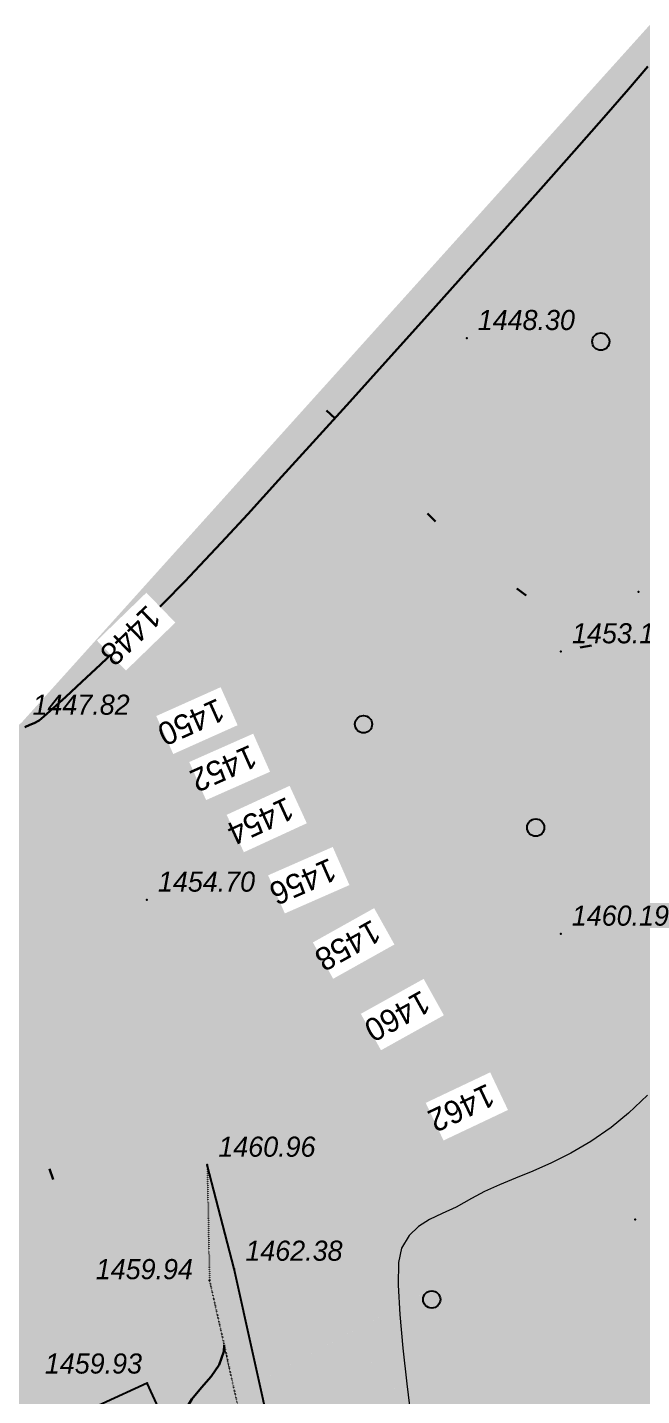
# Model space of a CAD drawing. Header units: millimetres. Extents: x 474337 to 1180020, y 4124662 to 4776603.
# Drawn here: x 631143 to 657892, y 4352221 to 4411738 of the extents above; entities that cross this region are included whole.
import ezdxf

# ---------------------------------------------------------------- set-up
doc = ezdxf.new("R2010")
doc.units = ezdxf.units.MM
doc.header["$PDMODE"] = 32
doc.header["$PDSIZE"] = 0.33
doc.linetypes.add('Контура низ откосов  Штриховая 0.1-0.5 - - - - - - -', pattern=[0.6, 0.1, -0.5])
for name, color, linetype in [('(004) Точки рельефа', 7, 'Continuous'), ('(007) Здания', 7, 'Continuous'), ('(031) Горизонтали', 42, 'Continuous'), ('(035) Откосы', 7, 'Continuous'), ('(038) Деревья', 7, 'Continuous')]:
    doc.layers.add(name, color=color, linetype=linetype)
doc.layers.add('(032) Горизонтали утолщенные', color=32, linetype='Continuous', lineweight=30)
doc.layers.add('(042) Бергштрих11', color=32, linetype='Continuous', lineweight=30)
doc.styles.add('D-431', font='')
doc.styles.add('P-131', font='')
doc.styles.get('D-431').set_extended_font_data('D431', italic=True)
doc.styles.get('P-131').set_extended_font_data('P131')
doc.linetypes.add('ОТКОСЫ_НЕУКР1', pattern='A,0.5,["|",Standard,S=-1.2,R=0,X=0,Y=1.2],1,["|",Standard,S=-0.5,R=0,X=0,Y=0.5],0.5', length=2)

# ---------------------------------------------------------------- blocks, each defined once
blk = doc.blocks.new('d')
at = {"layer": '(038) Деревья'}
blk.add_ellipse((0, 0), major_axis=(0.265, 0.265), ratio=1, start_param=5.497787, end_param=11.780972, dxfattribs=at)

msp = doc.modelspace()

# ---------------------------------------------------------------- hatches: boundary and pattern name
at = {"lineweight": 30}
h = msp.add_hatch(color=74, dxfattribs=at)
h.dxf.hatch_style = 1
h.paths.add_polyline_path([(633175, 4349371), (632445, 4350958), (636357, 4352757), (637141, 4351054), (640648, 4352543), (648947, 4356956), (669587, 4356956), (677876, 4361936), (686916, 4370366), (689024, 4372969), (689326, 4374683), (688120, 4377668), (687868, 4380547), (691128, 4386945), (699101, 4396791), (709954, 4406912), (729810, 4426767), (742406, 4440276), (758684, 4456553), (772811, 4469273), (783394, 4478802), (785866, 4481107), (794074, 4490889), (799709, 4497372), (803431, 4500076), (805225, 4502291), (806413, 4502565), (810168, 4501629), (811415, 4501716), (813289, 4504601), (813465, 4507957), (812972, 4511068), (818452, 4519193), (823656, 4525620), (832236, 4532567), (844049, 4539949), (853922, 4545649), (876870, 4557851), (908020, 4557851), (917859, 4544794), (924047, 4575388), (935917, 4597951), (965442, 4643567), (925088, 4624056), (916353, 4619712), (892616, 4615150), (870021, 4612401), (847687, 4604139), (831189, 4600503), (795360, 4594192), (785632, 4597934), (778244, 4576750), (768574, 4559771), (754716, 4534815), (737097, 4503664), (720556, 4477258), (698516, 4449781), (678903, 4431955), (663271, 4417420), (630887, 4381491), (612878, 4367449), (597764, 4350308), (601698, 4342800), (603635, 4339695), (581991, 4325721), (577817, 4320688), (569860, 4303729), (566258, 4292434), (567003, 4287025), (569794, 4277604), (568791, 4289068), (570228, 4292149), (573306, 4295568), (590395, 4304275), (594338, 4310347), (599670, 4313551), (605802, 4315080), (607943, 4326094), (611205, 4332781), (613371, 4335024), (616991, 4338773), (615686, 4344424), (632566, 4349112)])
h = msp.add_hatch(color=74, dxfattribs=at)
h.dxf.hatch_style = 1
edge = h.paths.add_edge_path()
edge.add_line((694461, 4373311), (698978, 4377261))
edge.add_line((698978, 4377261), (690901, 4386499))
edge.add_line((690901, 4386499), (687868, 4380547))
edge.add_line((687868, 4380547), (688120, 4377668))
edge.add_line((688120, 4377668), (689326, 4374683))
edge.add_line((689326, 4374683), (689024, 4372969))
edge.add_line((689024, 4372969), (686916, 4370366))
edge.add_line((686916, 4370366), (677876, 4361936))
edge.add_line((677876, 4361936), (669587, 4356956))
edge.add_line((669587, 4356956), (648947, 4356956))
edge.add_line((648947, 4356956), (645076, 4354897))
edge.add_line((645076, 4354897), (655343, 4343154))
edge.add_line((655343, 4343154), (658354, 4345786))
edge.add_line((658354, 4345786), (662811, 4340688))
edge.add_line((662811, 4340688), (665070, 4342663))
edge.add_line((665070, 4342663), (675911, 4352141))
edge.add_line((675911, 4352141), (679597, 4347925))
edge.add_line((679597, 4347925), (678091, 4346609))
edge.add_line((678091, 4346609), (681119, 4343146))
edge.add_line((681119, 4343146), (673289, 4336300))
edge.add_line((673289, 4336300), (670262, 4339764))
edge.add_line((670262, 4339764), (668756, 4338447))
edge.add_line((668756, 4338447), (667703, 4339652))
edge.add_line((667703, 4339652), (662433, 4335044))
edge.add_line((662433, 4335044), (672438, 4323601))
edge.add_line((672438, 4323601), (677707, 4328208))
edge.add_line((677707, 4328208), (688548, 4337687))
edge.add_line((688548, 4337687), (692234, 4333471))
edge.add_line((692234, 4333471), (690729, 4332154))
edge.add_line((690729, 4332154), (693756, 4328691))
edge.add_line((693756, 4328691), (685927, 4321846))
edge.add_line((685927, 4321846), (682899, 4325309))
edge.add_line((682899, 4325309), (681393, 4323993))
edge.add_line((681393, 4323993), (680340, 4325197))
edge.add_line((680340, 4325197), (675070, 4320590))
edge.add_line((675070, 4320590), (685075, 4309147))
edge.add_line((685075, 4309147), (690345, 4313754))
edge.add_line((690345, 4313754), (701186, 4323232))
edge.add_line((701186, 4323232), (704872, 4319016))
edge.add_line((704872, 4319016), (703366, 4317700))
edge.add_line((703366, 4317700), (706394, 4314237))
edge.add_line((706394, 4314237), (698564, 4307391))
edge.add_line((698564, 4307391), (695537, 4310854))
edge.add_line((695537, 4310854), (694031, 4309538))
edge.add_line((694031, 4309538), (692978, 4310743))
edge.add_line((692978, 4310743), (687708, 4306135))
edge.add_line((687708, 4306135), (696710, 4295839))
edge.add_arc((698821, 4297970), 3000, 225.26656, 289.0719)
edge.add_arc((702314, 4289686), 6000, 99.40044, 114.74917, ccw=False)
edge.add_arc((700608, 4298516), 3000, 284.00404, 324.52263)
edge.add_line((703051, 4296775), (726966, 4336422))
edge.add_arc((724261, 4337719), 3000, 334.39335, 369.14915)
edge.add_line((727222, 4338196), (720785, 4332568))
edge.add_line((720785, 4332568), (721180, 4332116))
edge.add_line((721180, 4332116), (713350, 4325271))
edge.add_line((713350, 4325271), (710323, 4328734))
edge.add_line((710323, 4328734), (708817, 4327417))
edge.add_line((708817, 4327417), (705131, 4331633))
edge.add_line((705131, 4331633), (715972, 4341111))
edge.add_line((715972, 4341111), (719658, 4336895))
edge.add_line((719658, 4336895), (724928, 4341503))
edge.add_line((724928, 4341503), (714923, 4352946))
edge.add_line((714923, 4352946), (708148, 4347022))
edge.add_line((708148, 4347022), (708542, 4346570))
edge.add_line((708542, 4346570), (700713, 4339725))
edge.add_line((700713, 4339725), (697685, 4343188))
edge.add_line((697685, 4343188), (696179, 4341872))
edge.add_line((696179, 4341872), (692494, 4346088))
edge.add_line((692494, 4346088), (703334, 4355566))
edge.add_line((703334, 4355566), (707020, 4351350))
edge.add_line((707020, 4351350), (712290, 4355957))
edge.add_line((712290, 4355957), (702286, 4367401))
edge.add_line((702286, 4367401), (695510, 4361477))
edge.add_line((695510, 4361477), (695905, 4361025))
edge.add_line((695905, 4361025), (688075, 4354180))
edge.add_line((688075, 4354180), (685048, 4357643))
edge.add_line((685048, 4357643), (683542, 4356326))
edge.add_line((683542, 4356326), (679856, 4360542))
edge.add_line((679856, 4360542), (690697, 4370020))
edge.add_line((690697, 4370020), (694383, 4365804))
edge.add_line((694383, 4365804), (698147, 4369095))
edge.add_line((698147, 4369095), (694461, 4373311))
h = msp.add_hatch(color=74, dxfattribs=at)
h.dxf.hatch_style = 1
h.paths.add_polyline_path([(637141, 4351054), (639303, 4346353), (635391, 4344553), (633175, 4349371), (632566, 4349112), (620057, 4345760), (615686, 4344424), (616991, 4338773), (611205, 4332781), (607943, 4326094), (605802, 4315080), (599670, 4313551), (594338, 4310347), (590395, 4304275), (573306, 4295568), (576018, 4294051), (586230, 4294051), (616144, 4313712), (619146, 4325320), (625260, 4334894), (631928, 4339904), (643132, 4345328), (651158, 4347940), (645076, 4354897), (640648, 4352543)])
h = msp.add_hatch(color=35, dxfattribs=at)
h.dxf.hatch_style = 1
h.paths.add_polyline_path([(639303, 4346353), (636357, 4352757), (632445, 4350958), (635391, 4344553)])

# ---------------------------------------------------------------- linework, layer by layer
at = {"layer": '(004) Точки рельефа', "linetype": 'ByBlock', "lineweight": -2}
for p in [(650273, 4398224, 1446795), (657759, 4387190, 1450417), (654378, 4384596, 1451660), (636347, 4373794, 1453187), (654368, 4372315, 1458678), (638978, 4362264, 1459450), (657608, 4359878, 1463563), (640155, 4357740, 1460866), (639075, 4357233, 1458425), (636357, 4352757, 1458421)]:
    msp.add_point(p, dxfattribs=at)
at = {"layer": '(007) Здания', "elevation": 1458421}
msp.add_lwpolyline([(636357, 4352757), (632445, 4350958), (635391, 4344553), (639303, 4346353)], close=True, dxfattribs=at)
at = {"layer": '(032) Горизонтали утолщенные', "color": 32, "linetype": 'Continuous', "lineweight": 30}
for points, elevation in [([(631028, 4381293), (631254, 4381404), (631445, 4381474), (631665, 4381594), (631860, 4381756), (632256, 4382106), (632820, 4382619), (633523, 4383268), (634331, 4384027), (635215, 4384869), (636143, 4385769), (637084, 4386700), (638006, 4387636), (638661, 4388325), (639585, 4389317), (640738, 4390568), (642081, 4392036), (643574, 4393677), (645180, 4395447), (646858, 4397303), (648568, 4399202), (650272, 4401099), (651931, 4402953), (653505, 4404718), (654955, 4406352), (656241, 4407812), (657324, 4409053), (658166, 4410033)], 1446490), ([(639709, 4354420), (639696, 4354147), (639491, 4353558), (639143, 4353050), (638725, 4352572), (638307, 4352070), (637963, 4351492), (637765, 4350785), (637822, 4350084), (638100, 4349340), (638498, 4348562), (638914, 4347759), (639248, 4346940), (639387, 4346279), (639383, 4345784), (639317, 4345454), (639262, 4345290), (639202, 4345148), (639045, 4344872), (638731, 4344478), (638192, 4343990), (638132, 4343949)], 1458490)]:
    msp.add_lwpolyline(points, dxfattribs=dict(at, elevation=elevation))
at = {"layer": '(035) Откосы', "linetype": 'ОТКОСЫ_НЕУКР1', "elevation": 1458557, "flags": 128}
msp.add_lwpolyline([(631928, 4339904), (635185, 4341761), (642005, 4345129), (642667, 4345630), (642685, 4346302), (640155, 4357740), (638978, 4362264)], dxfattribs=at)
at = {"layer": '(035) Откосы', "color": 0, "linetype": 'Контура низ откосов  Штриховая 0.1-0.5 - - - - - - -', "elevation": 1458557, "flags": 128}
msp.add_lwpolyline([(638978, 4362264), (639075, 4357233), (641483, 4346550), (641396, 4345696), (640836, 4345365), (633795, 4341677), (631928, 4339904)], dxfattribs=at)
at = {"layer": '(042) Бергштрих11', "color": 32, "linetype": 'Continuous', "lineweight": 30}
for p, q in [((644536, 4394737, 1446490), (644166, 4395073, 1446490)), ((648922, 4390238, 1448490), (648568, 4390591, 1448490)), ((652858, 4387031, 1450490), (652459, 4387331, 1450490)), ((655703, 4384850, 1452490), (655211, 4384760, 1452490)), ((632268, 4361620, 1458490), (632104, 4362093, 1458490))]:
    msp.add_line(p, q, dxfattribs=at)

# ---------------------------------------------------------------- block references
at = {"layer": '(038) Деревья', "linetype": 'Continuous', "xscale": 999.9999999813735, "yscale": 999.9999999813735, "zscale": 999.9999999813735}
for p in [(656112, 4398070, -1510), (645782, 4381424, -1510), (653279, 4376930, -1510), (648751, 4356404, -1510)]:
    msp.add_blockref('d', p, dxfattribs=at)

# ---------------------------------------------------------------- texts
at = {"layer": '(004) Точки рельефа', "linetype": 'ByBlock', "char_height": 875, "attachment_point": 4, "rotation": 0, "style": 'D-431'}
for s, insert in [('1448.30', (650755, 4399003, 1446795)), ('1453.17', (654860, 4385375, 1451660)), ('1447.82', (631369, 4382270, 1446313)), ('1454.70', (636829, 4374573, 1453187)), ('1460.19', (654849, 4373094, 1458678)), ('1460.96', (639460, 4363043, 1459450)), ('1462.38', (640637, 4358519, 1460866)), ('1459.94', (634123, 4357717, 1458425)), ('1459.93', (631906, 4353611, 1458421))]:
    msp.add_mtext(s, dxfattribs=dict(at, insert=insert))

# ---------------------------------------------------------------- next in the draw order: wipeouts: each hides what was drawn before it
for points, z in [([(636326, 4387147), (634176, 4385062), (635437, 4383762), (637587, 4385847)], 1446490), ([(639560, 4383036), (636757, 4381782), (637496, 4380129), (640299, 4381383)], 1448490), ([(651296, 4366283), (648490, 4364955), (649264, 4363319), (652070, 4364646)], 1460490)]:
    msp.add_wipeout(points).translate(0, 0, z).dxf.layer = '(032) Горизонтали утолщенные'

# ---------------------------------------------------------------- next in the draw order: linework, layer by layer
at = {"layer": '(031) Горизонтали', "color": 42, "linetype": 'Continuous', "lineweight": 0, "elevation": 1461990}
msp.add_lwpolyline([(658141, 4365286), (657322, 4364506), (656565, 4363882), (655673, 4363274), (654802, 4362769), (653961, 4362348), (653157, 4361990), (652399, 4361676), (651696, 4361384), (651055, 4361096), (650485, 4360790), (649809, 4360424), (649199, 4360141), (648656, 4359880), (648180, 4359582), (647772, 4359186), (647431, 4358631), (647308, 4358018), (647292, 4357024), (647360, 4355748), (647492, 4354285), (647663, 4352733), (647851, 4351187)], dxfattribs=at)

# ---------------------------------------------------------------- next in the draw order: texts
at = {"layer": '(032) Горизонтали утолщенные', "style": 'P-131'}
for s, rotation, p in [('1448', 224.12395, (636364, 4386671, 1446490)), ('1462', 205.32495, (651179, 4365820, 1460490))]:
    msp.add_text(s, height=1000, rotation=rotation, dxfattribs=at).set_placement(p)

# ---------------------------------------------------------------- next in the draw order: wipeouts: each hides what was drawn before it
msp.add_wipeout([(640977, 4381014), (638194, 4379782), (638927, 4378126), (641710, 4379358)]).translate(0, 0, 1450490).dxf.layer = '(032) Горизонтали утолщенные'

# ---------------------------------------------------------------- next in the draw order: texts
msp.add_text('1450', height=1000, rotation=204.10609, dxfattribs=at).set_placement((639433, 4382576, 1448490))

# ---------------------------------------------------------------- next in the draw order: wipeouts: each hides what was drawn before it
msp.add_wipeout([(642562, 4378746), (639822, 4377485), (640571, 4375857), (643312, 4377118)]).translate(0, 0, 1452490).dxf.layer = '(032) Горизонтали утолщенные'

# ---------------------------------------------------------------- next in the draw order: texts
msp.add_text('1452', height=1000, rotation=203.88563, dxfattribs=at).set_placement((640848, 4380554, 1450490))

# ---------------------------------------------------------------- next in the draw order: wipeouts: each hides what was drawn before it
msp.add_wipeout([(644441, 4376087), (641627, 4374854), (642354, 4373195), (645168, 4374429)]).translate(0, 0, 1454490).dxf.layer = '(032) Горизонтали утолщенные'

# ---------------------------------------------------------------- next in the draw order: texts
msp.add_text('1454', height=1000, rotation=204.72337, dxfattribs=at).set_placement((642441, 4378285, 1452490))

# ---------------------------------------------------------------- next in the draw order: wipeouts: each hides what was drawn before it
msp.add_wipeout([(646244, 4373425), (643576, 4371934), (644459, 4370353), (647127, 4371844)]).translate(0, 0, 1456490).dxf.layer = '(032) Горизонтали утолщенные'

# ---------------------------------------------------------------- next in the draw order: texts
for s, rotation, p in [('1456', 203.6748, (644311, 4375628, 1454490)), ('1458', 209.19191, (646159, 4372955, 1456490))]:
    msp.add_text(s, height=1000, rotation=rotation, dxfattribs=at).set_placement(p)

# ---------------------------------------------------------------- next in the draw order: wipeouts: each hides what was drawn before it
msp.add_wipeout([(648400, 4370349), (645663, 4368828), (646542, 4367245), (649280, 4368766)]).translate(0, 0, 1458490).dxf.layer = '(032) Горизонтали утолщенные'

# ---------------------------------------------------------------- next in the draw order: texts
msp.add_text('1460', height=1000, rotation=209.06463, dxfattribs=at).set_placement((648314, 4369879, 1458490))

doc.saveas('drawing.dxf')
